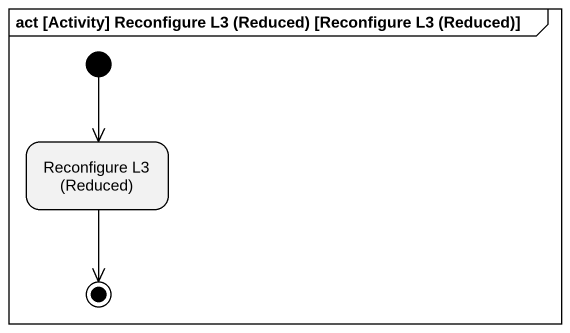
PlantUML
@startuml
mainframe act [Activity] Reconfigure L3 (Reduced) [Reconfigure L3 (Reduced)]
hide empty description
state "Reconfigure L3 (Reduced)" as Reconfigure_L3_Reduced
[*] --> Reconfigure_L3_Reduced
Reconfigure_L3_Reduced --> [*]
@enduml
